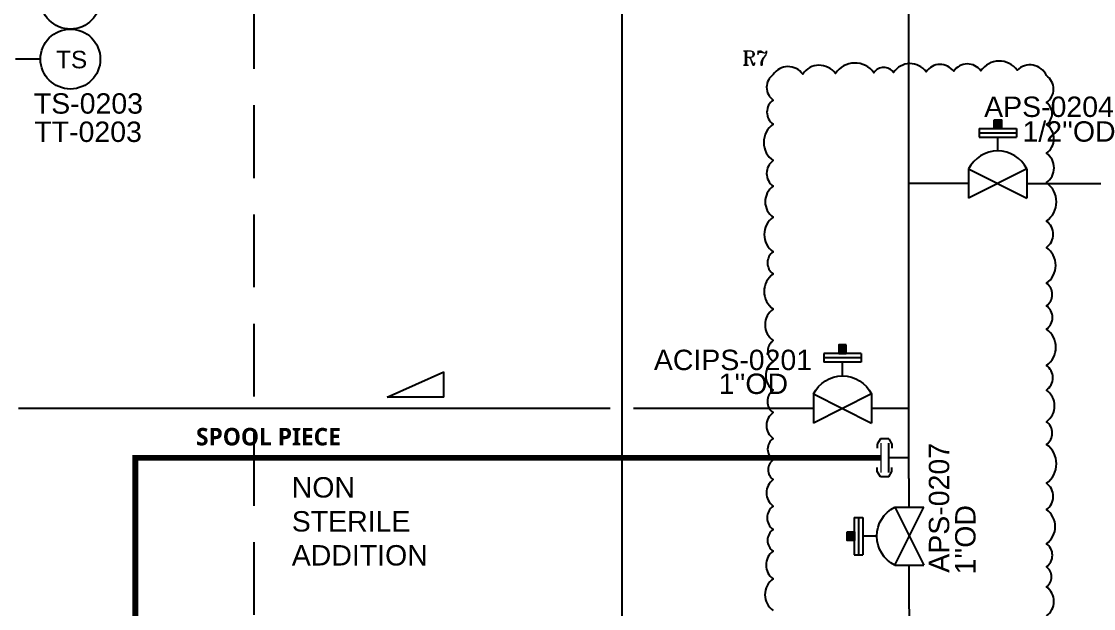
# Model space of a CAD drawing. Header units: millimetres. Extents: x -6754 to 5895, y -4820 to 1016.
# Drawn here: x -3133.4 to -2949.2, y -1471.4 to -1370.6 of the extents above; entities that cross this region are included whole.
import ezdxf

# ---------------------------------------------------------------- set-up
doc = ezdxf.new("R2010")
doc.units = ezdxf.units.MM
doc.linetypes.add('HIDDEN', pattern=[0.375, 0.25, -0.125])
doc.layers.get('0').update_dxf_attribs({"linetype": 'CONTINUOUS'})
for name, color, linetype in [('A---SIGLD-CONN-EL', 7, 'CONTINUOUS'), ('can_move', 7, 'CONTINUOUS'), ('E---INDID------', 7, 'CONTINUOUS'), ('E---INDID-TEXT-25-35', 2, 'CONTINUOUS'), ('P---PLINB-CA037', 7, 'CONTINUOUS'), ('P---PLINB-DRH016', 7, 'CONTINUOUS'), ('P---PLINB-P232', 7, 'CONTINUOUS'), ('P---PLINB-PS038', 7, 'CONTINUOUS'), ('P---PLINB-PS040', 7, 'CONTINUOUS'), ('P---PVLSD-TEXT-18-25', 3, 'CONTINUOUS'), ('P---PVLSD-TEXT-25-35', 2, 'CONTINUOUS'), ('P---TANKB-V02', 7, 'CONTINUOUS'), ('VALVE', 6, 'CONTINUOUS')]:
    doc.layers.add(name, color=color, linetype=linetype)
doc.styles.add('ROMANS', font='romans.shx')
doc.styles.add('ROMANT', font='romant.shx')
doc.styles.get("Standard").update_dxf_attribs({"font": 'arial.ttf'})

# ---------------------------------------------------------------- blocks, each defined once
blk = doc.blocks.new('ADV')
at = {"color": 6}
blk.add_arc((1709.4, 811.99), 5.59, 26.5651, 153.4349, dxfattribs=at)
at = {"layer": 'VALVE'}
for p, q in [((1706.18, 821.46), (1712.63, 821.46)), ((1706.18, 821.46), (1706.18, 819.98)), ((1712.63, 821.46), (1712.63, 819.98)), ((1706.18, 820.72), (1712.63, 820.72)), ((1706.18, 819.98), (1712.63, 819.98)), ((1709.4, 817.58), (1709.4, 819.98)), ((1704.4, 814.49), (1704.4, 809.49)), ((1714.4, 814.49), (1704.4, 809.49)), ((1704.4, 814.49), (1714.4, 809.49)), ((1714.4, 814.49), (1714.4, 809.49))]:
    blk.add_line(p, q, dxfattribs=at)
blk = doc.blocks.new('phi_15863337230')
at = {"color": 0, "linetype": 'ByBlock'}
blk.add_blockref('ADV', (-1709.4, -811.99), dxfattribs=at)
at = {"flags": 1}
blk.add_attdef('PHI_CONNECTIONPOINT', (-5, 0), '', height=0.1, rotation=180, dxfattribs=at)
for tag, p in [('PHI_INSERTPOINT', (0, 0)), ('PHI_CONNECTIONPOINT', (5, 0))]:
    blk.add_attdef(tag, p, '', height=0.1, dxfattribs=at)
for tag, p in [('PRJ_TAG_B', (-8.12, -5.93)), ('DNCALC', (-3.96, -9.44))]:
    blk.add_attdef(tag, p, '', height=2.5)
blk = doc.blocks.new('phi_158252436928')
at = {"color": 0, "linetype": 'ByBlock'}
blk.add_circle((-5.14, 0), 5.14, dxfattribs=at)
blk.add_text('TT', height=3, rotation=359.9879, dxfattribs=at).set_placement((-7.75, -1.58))
at = {"flags": 1}
for tag in ['PHI_CONNECTIONPOINT', 'PHI_INSERTPOINT']:
    blk.add_attdef(tag, (0, 0), '', height=0.1, rotation=359.9879, dxfattribs=at)
blk.add_attdef('DEVICE', (-12.28, -9.32), '', height=3.5)
blk = doc.blocks.new('phi_16763520997')
at = {"color": 0, "linetype": 'ByBlock'}
blk.add_line((4.27, 0), (0, 0), dxfattribs=at)
blk.add_circle((9.41, -0.01), 5.14, dxfattribs=at)
blk.add_text('TS', height=3, rotation=359.9546, dxfattribs=at).set_placement((6.94, -1.59))
blk.add_attdef('DEVICE', (-16.96, 5.99), '', height=3.5, rotation=359.9546)
at = {"flags": 1}
for tag, p in [('PHI_CONNECTIONPOINT', (-0.05, 0)), ('PHI_INSERTPOINT', (0, 0))]:
    blk.add_attdef(tag, p, '', height=0.1, rotation=359.9546, dxfattribs=at)
blk = doc.blocks.new('A$C66D9105F')
at = {"color": 5}
for p, q in [((0, 0), (0, 4.35)), ((9.77, 0), (0, 4.35)), ((0, 0), (9.77, 0))]:
    blk.add_line(p, q, dxfattribs=at)
blk = doc.blocks.new('rgyjryjyfrjfhjgfgj')
at = {"color": 0, "linetype": 'ByBlock'}
for p, q in [((716.48, 396.87), (717.39, 397.41)), ((717.39, 397.41), (718.05, 397.41)), ((722.07, 397.41), (721.4, 397.41)), ((722.97, 396.87), (722.07, 397.41)), ((722.97, 395.42), (722.97, 396.87)), ((716.48, 395.42), (717.39, 394.88)), ((717.39, 394.88), (718.05, 394.88)), ((722.07, 394.88), (721.4, 394.88)), ((722.97, 395.42), (722.07, 394.88))]:
    blk.add_line(p, q, dxfattribs=at)
at = {"color": 6, "linetype": 'ByBlock'}
blk.add_line((719.73, 391.95), (719.73, 395.48), dxfattribs=at)
at = {"color": 1, "linetype": 'ByBlock', "lineweight": 15}
blk.add_lwpolyline([(717.23, 396.8), (722.23, 396.8)], dxfattribs=at)
at = {"color": 6, "linetype": 'ByBlock'}
blk.add_lwpolyline([(717.23, 395.48), (722.23, 395.48)], dxfattribs=at)
blk = doc.blocks.new('phi_15825218758')
at = {"color": 0, "linetype": 'ByBlock'}
blk.add_line((-3.24, 3.47), (-3.24, 4.92), dxfattribs=at)
blk.add_blockref('rgyjryjyfrjfhjgfgj', (-719.73, -391.95), dxfattribs=at)
at = {"flags": 1}
for p, rotation in [((0, 4.85), 90), ((0, 0), 270)]:
    blk.add_attdef('PHI_CONNECTIONPOINT', p, '', height=0.1, rotation=rotation, dxfattribs=at)
blk = doc.blocks.new('phi_16765199690')
at = {"color": 0, "linetype": 'ByBlock'}
blk.add_blockref('ADV', (-1709.4, -811.99), dxfattribs=at)
at = {"flags": 1}
blk.add_attdef('PHI_CONNECTIONPOINT', (-5, 0), '', height=0.1, rotation=180, dxfattribs=at)
for tag, p in [('PHI_INSERTPOINT', (0, 0)), ('PHI_CONNECTIONPOINT', (5, 0))]:
    blk.add_attdef(tag, p, '', height=0.1, dxfattribs=at)
at = {"color": 7}
for tag, p in [('PRJ_TAG_B', (-12.54, -6.47)), ('DNCALC', (-8.39, -11.88))]:
    blk.add_attdef(tag, p, '', height=3.5, dxfattribs=at)

msp = doc.modelspace()

# ---------------------------------------------------------------- hatches: boundary and pattern name
h = msp.add_hatch(color=1)
h.dxf.hatch_style = 1
h.paths.add_polyline_path([(-2965.03, -1388.96), (-2965.03, -1387.51), (-2966.27, -1387.51), (-2966.27, -1388.96)])
h = msp.add_hatch(color=1)
h.dxf.hatch_style = 1
h.paths.add_polyline_path([(-2992.94, -1427.58), (-2992.94, -1426.13), (-2991.7, -1426.13), (-2991.7, -1427.58)])
h = msp.add_hatch(color=1)
h.dxf.hatch_style = 1
h.paths.add_polyline_path([(-2990.27, -1459.68), (-2990.27, -1458.23), (-2991.51, -1458.23), (-2991.51, -1459.68)])

# ---------------------------------------------------------------- linework, layer by layer
at = {"color": 1}
msp.add_lwpolyline([(-2957.29, -1472.66, 0.520567), (-2957.29, -1467.68, 0.520567), (-2957.29, -1464.22, 0.520567), (-2957.29, -1460.25, 0.520567), (-2957.29, -1454.41, 0.520567), (-2957.29, -1449.86, 0.520567), (-2957.29, -1443.21, 0.520567), (-2957.29, -1439.32, 0.520567), (-2957.29, -1433.89, 0.520567), (-2957.29, -1429.66, 0.520567), (-2957.29, -1423.42, 0.520567), (-2957.29, -1419.41, 0.520567), (-2957.29, -1415.54, 0.520567), (-2957.29, -1409.4, 0.520567), (-2957.29, -1404.87, 0.520567), (-2957.29, -1398.26, 0.520567), (-2957.29, -1393.22, 0.520567), (-2957.29, -1388.28, 0.520567), (-2957.29, -1384.53, 0.520567), (-2957.29, -1379.87, 0.520567), (-2962.31, -1378.96, 0.520567), (-2968.55, -1379.07, 0.520567), (-2973.22, -1379.15, 0.520567), (-2977.95, -1379.24, 0.520567), (-2983.54, -1379.34, 0.520567), (-2986.93, -1379.4, 0.520567), (-2993.55, -1379.52, 0.520567), (-2999.16, -1379.62, 0.520567), (-3004.22, -1379.71, 0.520567), (-3004.22, -1384.08, 0.520567), (-3004.22, -1388.24, 0.520567), (-3004.22, -1394.49, 0.520567), (-3004.22, -1398.88, 0.520567), (-3004.22, -1404.2, 0.520567), (-3004.22, -1410.14, 0.520567), (-3004.22, -1413.94, 0.520567), (-3004.22, -1419.97, 0.520567), (-3004.22, -1425.38, 0.520567), (-3004.22, -1428.95, 0.520567), (-3004.22, -1433.92, 0.520567), (-3004.22, -1437.74, 0.520567), (-3004.22, -1442.18, 0.520567), (-3004.22, -1445.85, 0.520567), (-3004.22, -1449.26, 0.520567), (-3004.22, -1453.79, 0.520567), (-3004.22, -1457.81, 0.520567), (-3004.22, -1461.56, 0.520567), (-3004.22, -1466.28, 0.520567), (-3004.22, -1471.74, 0.520567)], format="xyb", dxfattribs=at)
for points in [[(-2966.27, -1387.51), (-2965.03, -1387.51), (-2965.03, -1388.96), (-2966.27, -1388.96)], [(-2991.7, -1426.13), (-2992.94, -1426.13), (-2992.94, -1427.58), (-2991.7, -1427.58)], [(-2991.51, -1458.23), (-2990.27, -1458.23), (-2990.27, -1459.68), (-2991.51, -1459.68)]]:
    msp.add_lwpolyline(points, close=True, dxfattribs=at)
at = {"layer": 'A---SIGLD-CONN-EL', "color": 7, "linetype": 'HIDDEN', "ltscale": 50}
msp.add_lwpolyline([(-3093.43, -1328.73), (-3093.43, -1569.02)], dxfattribs=at)
at = {"layer": 'can_move', "linetype": 'HIDDEN', "ltscale": 50, "const_width": 1}
msp.add_lwpolyline([(-2985.76, -1445.51), (-3113.81, -1445.51), (-3113.81, -1626.82)], dxfattribs=at)
at = {"layer": 'P---PLINB-CA037', "color": 152, "linetype": 'Continuous', "ltscale": 0.1}
for points in [[(-3030.23, -1338.51), (-3030.23, -1461.09)], [(-3030.23, -1461.09), (-3030.23, -1486.5)]]:
    msp.add_lwpolyline(points, dxfattribs=at)
at = {"layer": 'P---PLINB-P232', "color": 62, "linetype": 'Continuous', "ltscale": 0.1}
for points in [[(-3032.23, -1437.05), (-3133.89, -1437.05)], [(-2997.32, -1437.05), (-3028.23, -1437.05)], [(-2980.89, -1437.05), (-2987.32, -1437.05)]]:
    msp.add_lwpolyline(points, dxfattribs=at)
at = {"layer": 'P---PLINB-PS038', "color": 32, "linetype": 'Continuous', "ltscale": 0.1}
for points in [[(-2970.65, -1398.42), (-2980.9, -1398.42)], [(-2960.65, -1398.42), (-2936.84, -1398.42)]]:
    msp.add_lwpolyline(points, dxfattribs=at)
at = {"layer": 'P---PLINB-PS040', "color": 32, "linetype": 'Continuous', "ltscale": 0.1}
for p, q in [((-2980.9, -1449.07), (-2980.9, -1209.05)), ((-2980.8, -1459.01), (-2980.8, -1458.9))]:
    msp.add_line(p, q, dxfattribs=at)
for points in [[(-2980.9, -1449.07), (-2980.9, -1453.96)], [(-2980.9, -1458.82), (-2980.9, -1459.09)], [(-2980.84, -1458.92), (-2980.84, -1458.99)], [(-2980.9, -1463.96), (-2980.89, -1479.02)]]:
    msp.add_lwpolyline(points, dxfattribs=at)

# ---------------------------------------------------------------- block references
at = {"xscale": -1}
msp.add_blockref('A$C66D9105F', (-3060.78, -1435.11), dxfattribs=at)
at = {"layer": 'E---INDID------'}
ref = msp.add_blockref('phi_158252436928', (-3119.81, -1366.76), dxfattribs=at)
ref.add_attrib('DEVICE', 'TT-0203', (-3131.15, -1391.28), dxfattribs={"layer": 'E---INDID-TEXT-25-35', "color": 7, "height": 3.5})
at = {"layer": 'P---PLINB-DRH016'}
ref = msp.add_blockref('phi_16763520997', (-3134.36, -1377.04), dxfattribs=at)
ref.add_attrib('DEVICE', 'TS-0203', (-3131.23, -1386.42), dxfattribs={"layer": 'E---INDID-TEXT-25-35', "color": 7, "height": 3.5})
at = {"layer": 'P---PLINB-PS040', "xscale": -1, "rotation": 90}
msp.add_blockref('phi_15825218758', (-2980.9, -1445.51), dxfattribs=at)
at = {"layer": 'P---TANKB-V02'}
ref = msp.add_blockref('phi_15863337230', (-2965.65, -1398.42), dxfattribs=at)
ref.add_attrib('DNCALC', "1/2''OD", (-2961.4, -1391.23), dxfattribs={"layer": 'P---PVLSD-TEXT-18-25', "color": 7, "height": 3.5})
ref.add_attrib('PRJ_TAG_B', 'APS-0204', (-2967.99, -1386.99), dxfattribs={"layer": 'P---PVLSD-TEXT-18-25', "color": 7, "height": 3.5})
at = {"layer": 'P---TANKB-V02', "extrusion": (0, -4.93038e-32, -1)}
ref = msp.add_blockref('phi_15863337230', (2992.32, -1437.05), dxfattribs=dict(at, zscale=-1))
ref.add_attrib('DNCALC', "1''OD", (-3013.59, -1434.55), dxfattribs={"layer": 'P---PVLSD-TEXT-18-25', "color": 7, "height": 3.5})
ref.add_attrib('PRJ_TAG_B', 'ACIPS-0201', (-3024.72, -1430.45), dxfattribs={"layer": 'P---PVLSD-TEXT-18-25', "color": 7, "height": 3.5})
at = {"layer": 'P---TANKB-V02', "extrusion": (-4.68864e-32, 1.22465e-16, -1)}
ref = msp.add_blockref('phi_16765199690', (2980.83, -1458.96), dxfattribs=dict(at, rotation=270))
ref.add_attrib('DNCALC', "1''OD", (-2969.47, -1465.54), dxfattribs={"layer": 'P---PVLSD-TEXT-25-35', "color": 7, "height": 3.5, "rotation": 90})
ref.add_attrib('PRJ_TAG_B', 'APS-0207', (-2973.99, -1465.24), dxfattribs={"layer": 'P---PVLSD-TEXT-25-35', "color": 7, "height": 3.5, "rotation": 90})

# ---------------------------------------------------------------- texts
at = {"attachment_point": 1}
for s, width, gutter_width, insert, char_height, style in [('R7', 2.6741, 12.5, (-3009.55, -1375.61), 2.5, 'ROMANT'), ('{\\fSegoe UI Semibold|b0|i0|c0|p34;SPOOL PIECE}', 64.4856, 0.5, (-3103.38, -1440.38), 3, 'ROMANS')]:
    msp.add_mtext_dynamic_manual_height_columns(s, width=width, gutter_width=gutter_width, heights=[0], dxfattribs=dict(at, insert=insert, char_height=char_height, style=style))
at = {"insert": (-3086.92, -1448.83), "char_height": 3.5, "width": 20.6641, "attachment_point": 1}
msp.add_mtext('NON\\PSTERILE\\PADDITION', dxfattribs=at)

doc.saveas('drawing.dxf')
